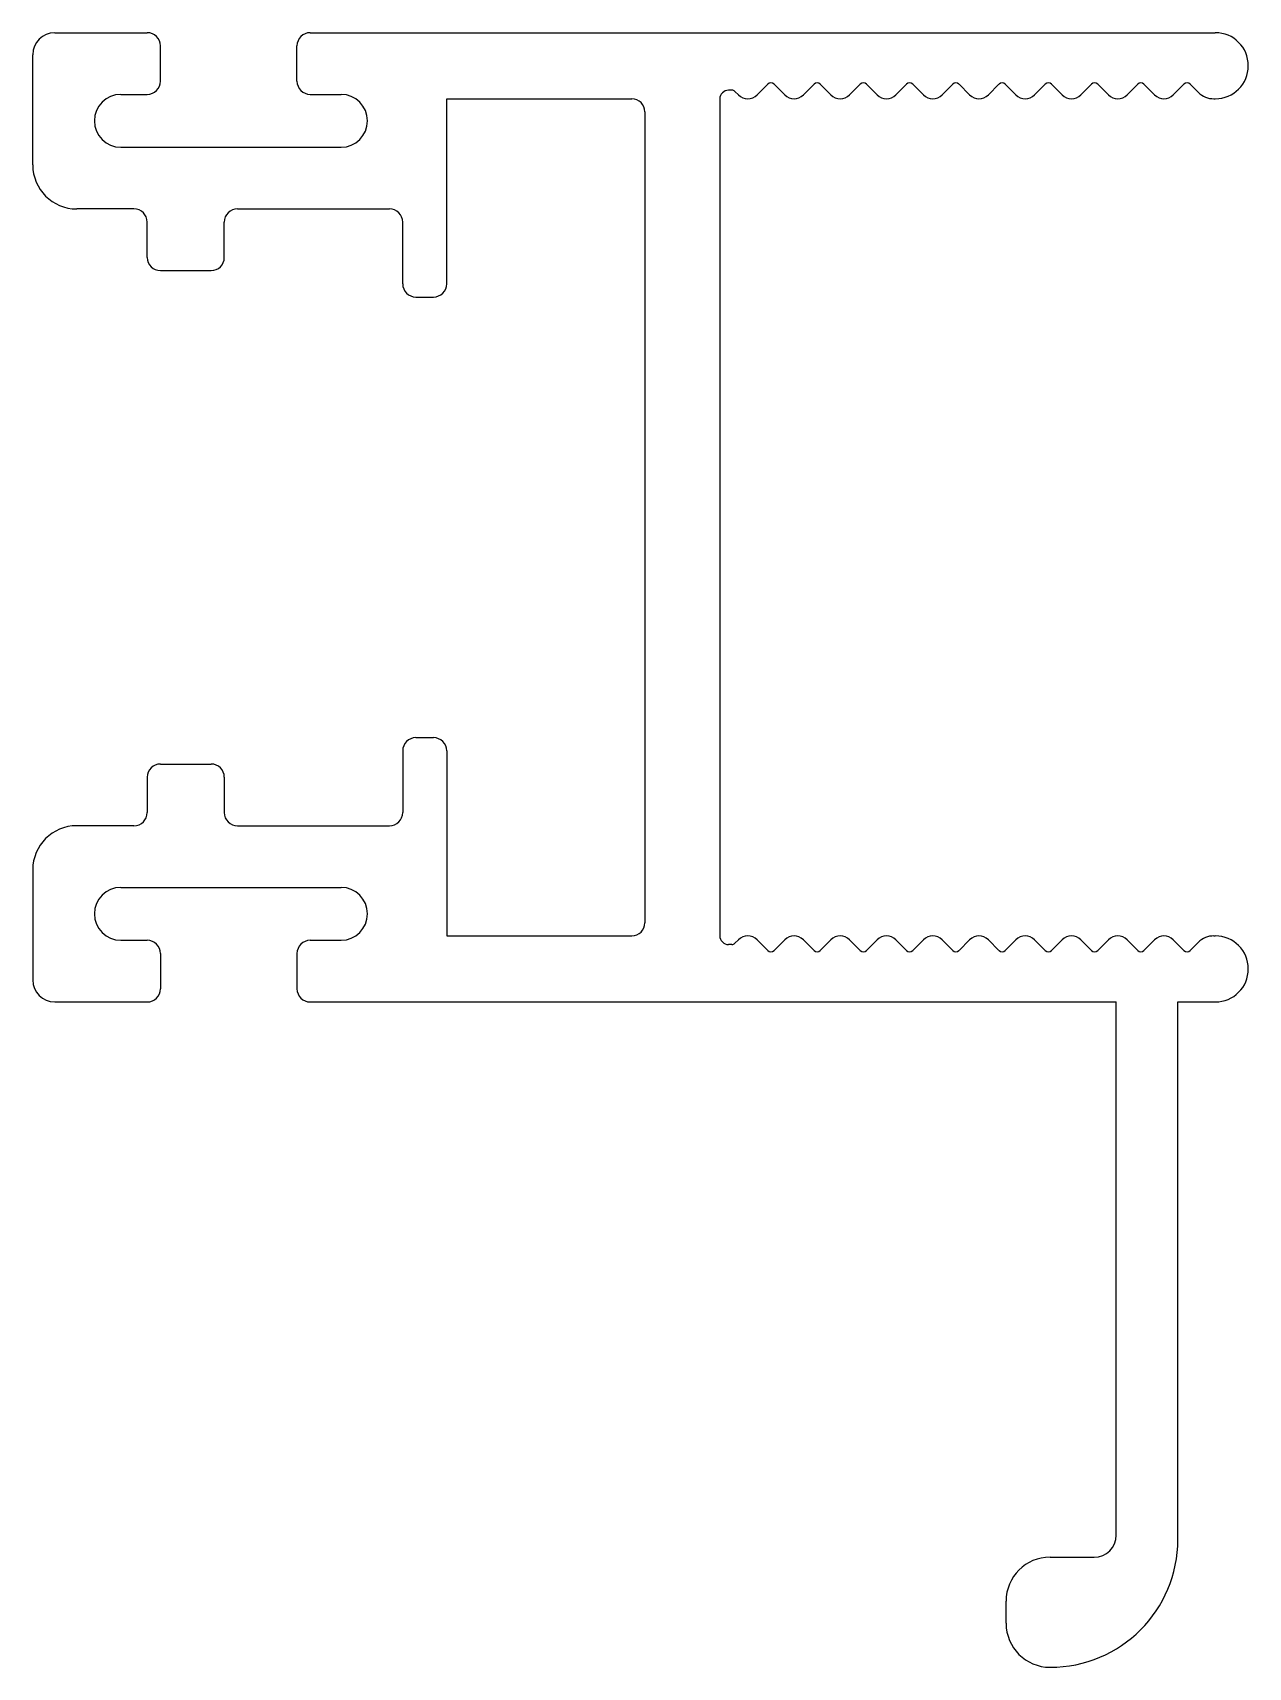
# Model space of a CAD drawing. Extents: x 865.8 to 893.4, y 792 to 829.1.
import ezdxf

# ---------------------------------------------------------------- set-up
doc = ezdxf.new("R2010")
doc.units = 0
doc.layers.get('0').update_dxf_attribs({"linetype": 'CONTINUOUS'})

msp = doc.modelspace()

# ---------------------------------------------------------------- linework, layer by layer
at = {"color": 0}
for p, q in [((866.268, 829.11), (868.368, 829.11)), ((872.068, 829.11), (892.618, 829.11)), ((865.768, 826.11), (865.768, 828.61)), ((868.668, 828.01), (868.668, 828.81)), ((871.768, 828.01), (871.768, 828.81)), ((867.768, 827.71), (868.368, 827.71)), ((872.068, 827.71), (872.768, 827.71)), ((881.642, 827.805), (881.568, 827.805)), ((881.712, 827.776), (881.791, 827.697)), ((882.457, 827.94), (882.215, 827.697)), ((882.599, 827.94), (882.841, 827.697)), ((883.507, 827.94), (883.265, 827.697)), ((883.649, 827.94), (883.891, 827.697)), ((884.557, 827.94), (884.315, 827.697)), ((884.699, 827.94), (884.941, 827.697)), ((885.607, 827.94), (885.365, 827.697)), ((885.749, 827.94), (885.991, 827.697)), ((886.657, 827.94), (886.415, 827.697)), ((886.799, 827.94), (887.041, 827.697)), ((887.707, 827.94), (887.465, 827.697)), ((887.849, 827.94), (888.091, 827.697)), ((888.757, 827.94), (888.515, 827.697)), ((888.899, 827.94), (889.141, 827.697)), ((889.807, 827.94), (889.565, 827.697)), ((889.949, 827.94), (890.191, 827.697)), ((890.857, 827.94), (890.615, 827.697)), ((890.999, 827.94), (891.241, 827.697)), ((891.907, 827.94), (891.665, 827.697)), ((892.049, 827.94), (892.232, 827.756)), ((875.168, 823.41), (875.168, 827.61)), ((875.168, 827.61), (879.368, 827.61)), ((881.368, 827.605), (881.368, 808.614)), ((892.586, 827.61), (892.618, 827.61)), ((879.668, 827.31), (879.668, 808.91)), ((867.768, 826.51), (872.768, 826.51)), ((868.068, 825.11), (866.768, 825.11)), ((870.418, 825.11), (873.868, 825.11)), ((868.368, 824.01), (868.368, 824.81)), ((870.118, 824.01), (870.118, 824.81)), ((874.168, 823.41), (874.168, 824.81)), ((868.668, 823.71), (869.818, 823.71)), ((874.468, 823.11), (874.868, 823.11)), ((874.468, 813.11), (874.868, 813.11)), ((868.668, 812.51), (869.818, 812.51)), ((874.168, 812.81), (874.168, 811.41)), ((875.168, 812.81), (875.168, 808.61)), ((868.368, 812.21), (868.368, 811.41)), ((870.118, 812.21), (870.118, 811.41)), ((868.068, 811.11), (866.768, 811.11)), ((870.418, 811.11), (873.868, 811.11)), ((865.768, 810.11), (865.768, 807.61)), ((867.768, 809.71), (872.768, 809.71)), ((867.768, 808.51), (868.368, 808.51)), ((872.068, 808.51), (872.768, 808.51)), ((875.168, 808.61), (879.368, 808.61)), ((881.642, 808.414), (881.568, 808.414)), ((881.712, 808.443), (881.791, 808.522)), ((882.457, 808.28), (882.215, 808.522)), ((882.599, 808.28), (882.841, 808.522)), ((883.507, 808.28), (883.265, 808.522)), ((883.649, 808.28), (883.891, 808.522)), ((884.557, 808.28), (884.315, 808.522)), ((884.699, 808.28), (884.941, 808.522)), ((885.607, 808.28), (885.365, 808.522)), ((885.749, 808.28), (885.991, 808.522)), ((886.657, 808.28), (886.415, 808.522)), ((886.799, 808.28), (887.041, 808.522)), ((887.707, 808.28), (887.465, 808.522)), ((887.849, 808.28), (888.091, 808.522)), ((888.757, 808.28), (888.515, 808.522)), ((888.899, 808.28), (889.141, 808.522)), ((889.807, 808.28), (889.565, 808.522)), ((889.949, 808.28), (890.191, 808.522)), ((890.857, 808.28), (890.615, 808.522)), ((890.999, 808.28), (891.241, 808.522)), ((891.907, 808.28), (891.665, 808.522)), ((892.049, 808.28), (892.232, 808.463)), ((892.586, 808.61), (892.618, 808.61)), ((868.668, 808.21), (868.668, 807.41)), ((871.768, 808.21), (871.768, 807.41)), ((866.268, 807.11), (868.368, 807.11)), ((872.068, 807.11), (890.368, 807.11)), ((890.368, 795.01), (890.368, 807.11)), ((891.768, 794.91), (891.768, 807.11)), ((891.768, 807.11), (892.618, 807.11)), ((888.868, 794.51), (889.868, 794.51)), ((887.868, 793.01), (887.868, 793.51))]:
    msp.add_line(p, q, dxfattribs=at)
for centre, radius, start, end in [((866.268, 828.61), 0.5, 90, 180), ((868.368, 828.81), 0.3, 0, 90), ((872.068, 828.81), 0.3, 90, 180), ((892.618, 828.36), 0.75, 0, 90), ((892.618, 828.36), 0.75, 270, 0), ((867.768, 827.11), 0.6, 90, 180), ((868.368, 828.01), 0.3, 270, 0), ((872.068, 828.01), 0.3, 180, 270), ((872.768, 827.11), 0.6, 0, 90), ((881.568, 827.605), 0.2, 90, 180), ((881.642, 827.705), 0.1, 45, 90), ((882.528, 827.869), 0.1, 45, 135), ((883.578, 827.869), 0.1, 45, 135), ((884.628, 827.869), 0.1, 45, 135), ((885.678, 827.869), 0.1, 45, 135), ((886.728, 827.869), 0.1, 45, 135), ((887.778, 827.869), 0.1, 45, 135), ((888.828, 827.869), 0.1, 45, 135), ((889.878, 827.869), 0.1, 45, 135), ((890.928, 827.869), 0.1, 45, 135), ((891.978, 827.869), 0.1, 45, 135), ((892.586, 828.11), 0.5, 225, 270), ((879.368, 827.31), 0.3, 0, 90), ((882.003, 827.91), 0.3, 225, 315), ((883.053, 827.91), 0.3, 225, 315), ((884.103, 827.91), 0.3, 225, 315), ((885.153, 827.91), 0.3, 225, 315), ((886.203, 827.91), 0.3, 225, 315), ((887.253, 827.91), 0.3, 225, 315), ((888.303, 827.91), 0.3, 225, 315), ((889.353, 827.91), 0.3, 225, 315), ((890.403, 827.91), 0.3, 225, 315), ((891.453, 827.91), 0.3, 225, 315), ((867.768, 827.11), 0.6, 180, 270), ((872.768, 827.11), 0.6, 270, 0), ((866.768, 826.11), 1, 180, 270), ((868.068, 824.81), 0.3, 0, 90), ((870.418, 824.81), 0.3, 90, 180), ((873.868, 824.81), 0.3, 0, 90), ((868.668, 824.01), 0.3, 180, 270), ((869.818, 824.01), 0.3, 270, 0), ((874.468, 823.41), 0.3, 180, 270), ((874.868, 823.41), 0.3, 270, 0), ((874.468, 812.81), 0.3, 90, 180), ((874.868, 812.81), 0.3, 0, 90), ((868.668, 812.21), 0.3, 90, 180), ((869.818, 812.21), 0.3, 0, 90), ((868.068, 811.41), 0.3, 270, 0), ((870.418, 811.41), 0.3, 180, 270), ((873.868, 811.41), 0.3, 270, 0), ((866.768, 810.11), 1, 90, 180), ((867.768, 809.11), 0.6, 90, 180), ((872.768, 809.11), 0.6, 0, 90), ((867.768, 809.11), 0.6, 180, 270), ((872.768, 809.11), 0.6, 270, 0), ((879.368, 808.91), 0.3, 270, 0), ((868.368, 808.21), 0.3, 0, 90), ((872.068, 808.21), 0.3, 90, 180), ((881.568, 808.614), 0.2, 180, 270), ((881.642, 808.514), 0.1, 270, 315), ((882.003, 808.31), 0.3, 45, 135), ((883.053, 808.31), 0.3, 45, 135), ((884.103, 808.31), 0.3, 45, 135), ((885.153, 808.31), 0.3, 45, 135), ((886.203, 808.31), 0.3, 45, 135), ((887.253, 808.31), 0.3, 45, 135), ((888.303, 808.31), 0.3, 45, 135), ((889.353, 808.31), 0.3, 45, 135), ((890.403, 808.31), 0.3, 45, 135), ((891.453, 808.31), 0.3, 45, 135), ((892.586, 808.11), 0.5, 90, 135), ((892.618, 807.86), 0.75, 0, 90), ((882.528, 808.35), 0.1, 225, 315), ((883.578, 808.35), 0.1, 225, 315), ((884.628, 808.35), 0.1, 225, 315), ((885.678, 808.35), 0.1, 225, 315), ((886.728, 808.35), 0.1, 225, 315), ((887.778, 808.35), 0.1, 225, 315), ((888.828, 808.35), 0.1, 225, 315), ((889.878, 808.35), 0.1, 225, 315), ((890.928, 808.35), 0.1, 225, 315), ((891.978, 808.35), 0.1, 225, 315), ((892.618, 807.86), 0.75, 270, 0), ((866.268, 807.61), 0.5, 180, 270), ((868.368, 807.41), 0.3, 270, 0), ((872.068, 807.41), 0.3, 180, 270), ((888.868, 794.91), 2.9, 270, 0), ((889.868, 795.01), 0.5, 270, 0), ((888.868, 793.51), 1, 90, 180), ((888.868, 793.01), 1, 180, 270)]:
    msp.add_arc(centre, radius, start, end, dxfattribs=at)

doc.saveas('drawing.dxf')
